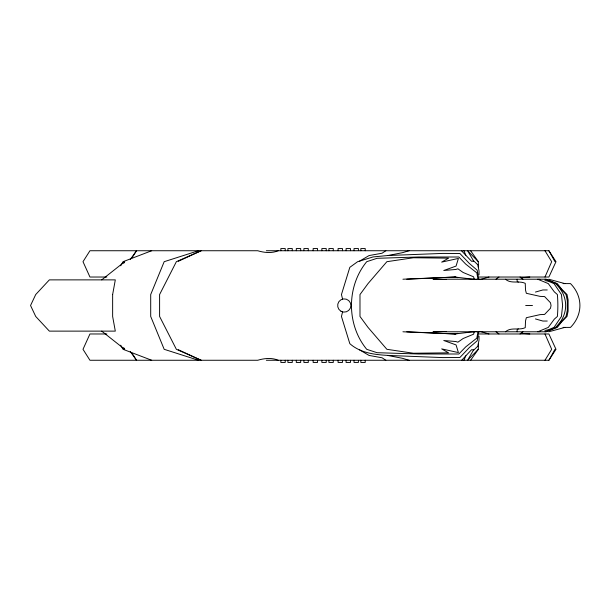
<?xml version="1.0" encoding="UTF-8"?>
<svg xmlns="http://www.w3.org/2000/svg" width="611" height="611" viewBox="0 0 611 611"><rect width="100%" height="100%" fill="white"/><g stroke="black" fill="none" stroke-linecap="round" stroke-linejoin="round"><path stroke-width="0.92" d="M479.024 274.797L479.024 271.04L477.901 264.884L473.326 260.5L467.56 250.739L478.329 261.691L478.329 267.328M477.978 331.804L476.824 338.127L465.788 346.834L458.83 353.998L418.527 353.998L377.033 352.692L366.715 349.309C346.391 324.586 346.391 286.414 366.715 261.691L377.033 258.308L418.527 257.002L458.83 257.002L465.788 264.166L476.824 272.873L477.978 279.196M478.848 331.758L477.183 340.801L469.355 347.537L459.892 357.496L442.723 357.588L392.277 355.594C377.629 355.014 361.261 353.868 349.82 343.657L341.457 316.452L342.565 311.9M474.273 331.643L473.609 334.186L463.13 338.517L457.922 342.183L455.859 341.541L443.777 340.503L456.073 344.925L458.395 352.57L441.677 348.889L448.573 352.845L413.426 353.242L386.878 349.309L368.028 327.404L359.986 316.452L359.986 294.548L368.028 283.596L386.878 261.691L413.426 257.758L448.573 258.155L441.677 262.111L458.395 258.43L456.073 266.075L443.777 270.497L455.859 269.459L457.922 268.817L463.13 272.483L473.609 276.814L474.273 279.357M478.329 343.672L478.329 349.309L467.56 360.261L473.632 349.836L471.593 349.698L465.819 355.823L463.894 360.261M544.974 277.027L551.68 261.691L544.974 250.739M358.718 360.261L548.899 360.261L554.987 349.309M120.711 265.8L123.055 261.691L151.681 250.739M544.974 360.261L551.68 349.309L544.974 333.973M123.72 263.295L124.713 261.691L101.716 279.876M132.029 257.781L136.52 250.739L130.258 259.507M548.899 360.261L556.002 349.309L548.899 333.973L479.414 333.973M470.615 360.261L478.329 349.309M555.552 327.404C569.017 314.94 569.017 296.06 555.552 283.596M473.326 350.5L477.901 346.116L479.024 339.96L479.024 336.203M465.819 355.823L461.733 360.261M505.488 331.781C510.888 326.801 519.037 330.658 525.246 327.656L525.521 320.935L526.346 317.697L540.063 314.634L544.6 314.421L550.496 308.234L551.038 305.5L550.496 302.766L544.6 296.579L540.063 296.366L526.346 293.303L525.521 290.065L525.246 283.344C519.037 280.342 510.888 284.199 505.488 279.219M496.033 279.219L498.958 277.027M520.03 333.973L522.955 331.781M518.288 328.886L517.143 329.711L517.143 331.781M385.839 250.739L382.089 253.214L369.067 255.566L359.642 261.096L357.626 261.691L349.82 267.343L341.457 294.548L342.565 299.1M178.282 261.302L201.134 250.739L176.365 261.691L159.601 294.548L159.601 316.452L176.365 349.309L201.134 360.261L178.282 349.698M545.104 331.781L556.109 327.404L566.038 316.452L567.306 310.289L567.306 300.711L566.038 294.548L556.109 283.596L545.104 279.219M537.764 331.781L548.288 327.404L554.314 319.141L557.385 316.452C558.011 309.059 558.011 301.941 557.385 294.548L554.314 291.859L548.288 283.596L537.764 279.219M278.219 250.739C271.773 253.481 264.28 252.71 257.72 250.739L89.947 250.739L82.997 261.691L89.947 277.027L106.872 277.027M406.781 331.781L454.974 333.973L456.692 333.392M359.642 261.096L373.046 256.933L387.886 255.513L442.723 253.412L459.892 253.504L469.355 263.463L477.183 270.199L478.848 279.242M198.476 250.739L164.183 261.691L150.703 294.548L150.703 316.452L164.183 349.309L198.476 360.261M409.065 250.739L402.282 252.733L387.886 255.513M479.925 279.601L488.976 277.027M535.45 292.058L542.866 289.958L547.25 289.958M548.77 331.781L564.839 327.404M402.932 331.781L454.974 333.973L457.731 333.339M538.826 331.781L540.575 331.406M544.943 330.467L548.449 329.719L554.001 327.404L561.433 316.452L562.616 305.5L561.433 294.548L554.001 283.596L548.449 281.281L544.943 280.533M454.974 333.973L476.137 331.445M520.832 277.738L529.806 277.027M406.781 279.219L454.974 277.027L476.137 279.555M457.731 277.661L454.974 277.027L402.932 279.219M446.358 331.46L433.023 331.781L546.303 331.781L557.285 327.404L561.883 321.607L567.023 316.452L568.1 311.144L568.1 299.856L567.023 294.548L561.883 289.393L557.285 283.596L546.303 279.219L433.023 279.219L446.358 279.54M266.335 250.739L303.782 250.739M317.819 250.739L350.47 250.739L350.47 248.555L346.086 248.555L346.086 250.739M350.638 250.739L358.397 250.739L358.397 248.555L354.021 248.555L354.021 250.739M358.718 250.739L548.899 250.739L556.002 261.691L548.899 277.027L479.414 277.027M563.113 283.596L570.498 283.596C583.047 296.396 583.047 314.604 570.498 327.404L563.113 327.404M525.689 305.5L532.479 305.5M547.25 321.042L542.866 321.042L535.45 318.942M106.872 333.973L89.947 333.973L82.997 349.309L89.947 360.261L257.72 360.261C264.28 358.29 271.773 357.519 278.219 360.261M266.335 360.261L303.782 360.261M317.819 360.261L350.47 360.261L350.47 362.445L346.086 362.445L346.086 360.261M350.638 360.261L358.397 360.261L358.397 362.445L354.021 362.445L354.021 360.261M520.832 333.262L529.806 333.973M387.886 355.487L402.282 358.267L409.065 360.261M538.826 279.219L540.575 279.594M548.77 279.219L564.839 283.596M479.925 331.399L488.976 333.973M454.974 277.027L456.692 277.608M151.681 360.261L123.055 349.309L120.711 345.2M359.642 349.904L369.067 355.434L382.089 357.786L385.839 360.261M518.288 282.114L517.143 281.289L517.143 279.219M520.03 277.027L522.955 279.219M496.033 331.781L498.958 333.973M101.716 331.124L124.713 349.309L123.72 347.705M461.458 250.739L471.593 261.302L473.632 261.164L473.326 260.5M130.258 351.493L136.52 360.261L132.029 353.219M470.615 250.739L478.329 261.691M548.899 250.739L554.987 261.691M463.894 250.739L465.819 255.177M365.225 250.739L365.225 248.555L360.841 248.555L360.841 250.739M365.225 360.261L365.225 362.445L360.841 362.445L360.841 360.261M342.458 250.739L342.458 248.555L338.074 248.555L338.074 250.739M342.458 360.261L342.458 362.445L338.074 362.445L338.074 360.261M333.285 250.739L333.285 248.555L328.909 248.555L328.909 250.739M333.285 360.261L333.285 362.445L328.909 362.445L328.909 360.261M326.243 250.739L326.243 248.555L321.867 248.555L321.867 250.739M326.243 360.261L326.243 362.445L321.867 362.445L321.867 360.261M313.145 250.739L313.145 248.555L317.529 248.555L317.529 250.739L303.911 250.739L303.911 248.555L308.288 248.555L308.288 250.739M313.145 360.261L313.145 362.445L317.529 362.445L317.529 360.261L303.911 360.261L303.911 362.445L308.288 362.445L308.288 360.261M300.688 250.739L300.688 248.555L296.304 248.555L296.304 250.739M300.688 360.261L300.688 362.445L296.304 362.445L296.304 360.261M292.279 250.739L292.279 248.555L287.896 248.555L287.896 250.739M292.279 360.261L292.279 362.445L287.896 362.445L287.896 360.261M285.238 250.739L285.238 248.555L280.854 248.555L280.854 250.739M285.238 360.261L285.238 362.445L280.854 362.445L280.854 360.261M112.638 294.548L112.638 316.452L115.311 331.124L49.361 331.124L35.713 316.452L30.55 305.5L35.713 294.548L49.361 279.876L115.311 279.876L112.638 294.548M340.969 311.236A6.622 6.622 0 0 0 350.905 305.5A6.622 6.622 0 0 0 340.969 299.764A6.622 6.622 0 0 0 340.969 311.236"/></g></svg>
